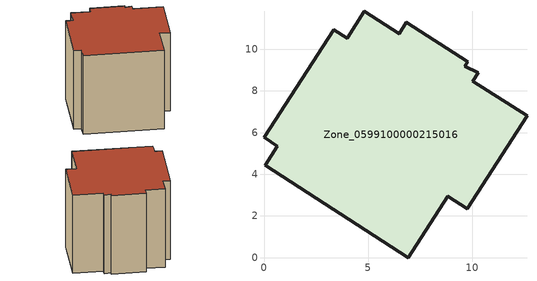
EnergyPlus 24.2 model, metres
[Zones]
Zone_0599100000215016
 floor ground (C_G): 10.3,8.88 10.03,8.47 12.63,6.8 9.75,2.34 8.82,2.94 6.92,0 0.06,4.43 0.64,5.35 0,5.77 3.35,10.94 4,10.52 4.82,11.82 6.49,10.75 6.84,11.3 9.79,9.41 9.64,9.19 z0
 wall outside (C_F): 8.82,2.94 9.75,2.34 12.63,6.8 10.03,8.47 10.3,8.88 9.64,9.19 9.79,9.41 6.84,11.3 6.49,10.75 4.82,11.82 4,10.52 3.35,10.94 0,5.77 0.64,5.35 0.06,4.43 6.92,0 8.82,2.94 z0:8.94
 roof outside (C_R): 10.03,8.47 10.3,8.88 9.64,9.19 9.79,9.41 6.84,11.3 6.49,10.75 4.82,11.82 4,10.52 3.35,10.94 0,5.77 0.64,5.35 0.06,4.43 6.92,0 8.82,2.94 9.75,2.34 12.63,6.8 z8.94
[BUILDING]
Pand.0599100000215016: North Axis=0; Terrain=City; Loads Convergence Tolerance Value=0.04; Temperature Convergence Tolerance Value=0.4; Solar Distribution=FullExterior; Maximum Number of Warmup Days=25; Minimum Number of Warmup Days=1
[Site:Location]
Rotterdam.The.Hague.AP_ZH_NLD Design_Conditions: Latitude=51.96; Longitude=4.45; Time Zone=1; Elevation=-4.5
[SITE:GROUNDTEMPERATURE:BUILDINGSURFACE]
18, 18, 18, 18, 18, 18, 18, 18, 18, 18, 18, 18
[MATERIAL] Thermal Absorptance=0.9; Solar Absorptance=0.7; Visible Absorptance=0.7
Name | Roughness | Thickness | Conductivity | Density | Specific Heat
G.D.1965 | MediumSmooth | 0.15 | 1 | 540 | 1210
F.D.1965 | Rough | 0.3 | 0.857143 | 1920 | 840
R.D.1965 | MediumRough | 0.2 | 0.08 | 1500 | 1000
[CONSTRUCTION]
C_G: G.D.1965
C_F: F.D.1965
C_R: R.D.1965
[ZONE]
Zone_0599100000215016: Type=1; Multiplier=1; Ceiling Height=Autocalculate; Volume=Autocalculate; Floor Area=autocalculate; Part of Total Floor Area=Yes
[ZONEINFILTRATION:DESIGNFLOWRATE]
Infil_Zone_0599100000215016: Zone or ZoneList or Space or SpaceList=Zone_0599100000215016; Schedule=AlwaysOn; Design Flow Rate Calculation Method=Flow/Area; Flow Rate per Floor Area=0.0042; Constant Term Coefficient=1; Temperature Term Coefficient=0; Velocity Term Coefficient=0; Velocity Squared Term Coefficient=0
[HVACTEMPLATE:ZONE:IDEALLOADSAIRSYSTEM]
Zone_0599100000215016: Maximum Heating Supply Air Temperature=50; Minimum Cooling Supply Air Temperature=13; Maximum Heating Supply Air Humidity Ratio=0.0156; Minimum Cooling Supply Air Humidity Ratio=0.0077; Heating Limit=NoLimit; Cooling Limit=NoLimit; Dehumidification Control Type=ConstantSensibleHeatRatio; Cooling Sensible Heat Ratio=0.7; Dehumidification Setpoint=60; Humidification Control Type=None; Humidification Setpoint=30; Outdoor Air Method=None; Outdoor Air Flow Rate per Person=0.00944; Outdoor Air Flow Rate per Zone Floor Area=0; Outdoor Air Flow Rate per Zone=0; Demand Controlled Ventilation Type=None; Outdoor Air Economizer Type=NoEconomizer; Heat Recovery Type=None; Sensible Heat Recovery Effectiveness=0.7; Latent Heat Recovery Effectiveness=0.65
[ZONECONTROL:THERMOSTAT]
ThermostatControl_Zone_0599100000215016: Zone or ZoneList=Zone_0599100000215016; Control Type Schedule=DualSetpointControlType; Control 1=Thermostat_Zone_0599100000215016; Temperature Difference Between Cutout And Setpoint=0
[THERMOSTATSETPOINT:DUALSETPOINT]
Thermostat_Zone_0599100000215016: Heating Setpoint Temperature Schedule=HeatingSetpoint_Zone_0599100000215016; Cooling Setpoint Temperature Schedule=CoolingSetpoint_Zone_0599100000215016
[SCHEDULE:COMPACT]
HeatingSetpoint_Zone_0599100000215016: Through: 12/31, For: AllDays, Until: 24:00, 21
CoolingSetpoint_Zone_0599100000215016: Through: 12/31, For: AllDays, Until: 24:00, 24
DualSetpointControlType: Through: 12/31, For: AllDays, Until: 24:00, 4
AlwaysOn: Through: 12/31, For: AllDays, Until: 24:00, 1
